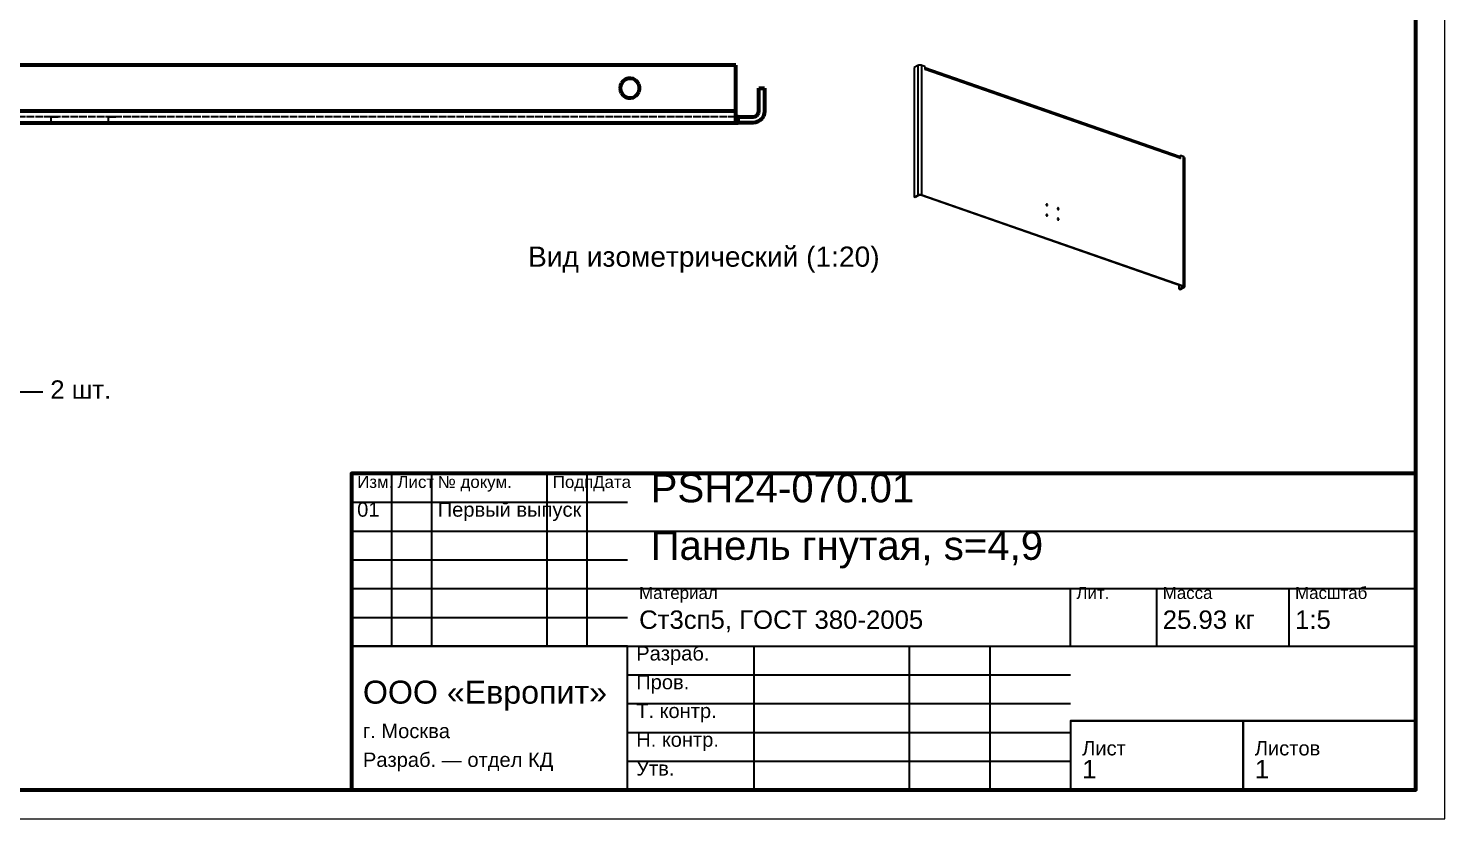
# Model space of a CAD drawing. Header units: millimetres. Extents: x 0 to 420, y 0 to 297.
# Drawn here: x 173.9 to 420, y 0 to 137.4 of the extents above; entities that cross this region are included whole.
import ezdxf
from ezdxf.enums import TextEntityAlignment as Align

# ---------------------------------------------------------------- set-up
doc = ezdxf.new("R2010")
doc.units = ezdxf.units.MM
doc.linetypes.add('DASHED', pattern=[1.524, 1.27, -0.254])
doc.styles.add('GOST', font='Arial')

msp = doc.modelspace()

# ---------------------------------------------------------------- linework, layer by layer
at = {"color": 1, "lineweight": 70}
for p, q in [((296.8, 131), (70, 131)), ((296.8, 123), (296.8, 131)), ((277.24, 128.24), (276.95, 127.88)), ((277.62, 128.51), (277.24, 128.24)), ((278.05, 128.66), (277.62, 128.51)), ((278.52, 128.7), (278.05, 128.66)), ((278.97, 128.6), (278.52, 128.7)), ((279.38, 128.39), (278.97, 128.6)), ((279.72, 128.07), (279.38, 128.39)), ((279.96, 127.68), (279.72, 128.07)), ((276.76, 127.46), (276.7, 127)), ((276.7, 127), (276.76, 126.54)), ((276.95, 127.88), (276.76, 127.46)), ((276.76, 126.54), (276.95, 126.12)), ((276.95, 126.12), (277.24, 125.76)), ((277.24, 125.76), (277.62, 125.49)), ((278.97, 125.4), (279.38, 125.61)), ((279.38, 125.61), (279.72, 125.93)), ((279.72, 125.93), (279.96, 126.32)), ((280.08, 127.23), (279.96, 127.68)), ((279.96, 126.32), (280.08, 126.77)), ((280.08, 126.77), (280.08, 127.23)), ((300.8, 123), (300.8, 127)), ((300.8, 127), (301.8, 127)), ((301.8, 127), (301.8, 123)), ((277.62, 125.49), (278.05, 125.34)), ((278.05, 125.34), (278.52, 125.3)), ((278.52, 125.3), (278.97, 125.4)), ((296.8, 123), (70, 123)), ((70, 121), (296.8, 121)), ((296.8, 122.78), (296.8, 123)), ((296.8, 122.55), (296.8, 122.78)), ((296.8, 122.34), (296.8, 122.55)), ((296.8, 122.13), (296.8, 122.34)), ((296.8, 121.94), (296.8, 122.13)), ((296.81, 122), (296.8, 122)), ((296.8, 121.75), (296.8, 121.94)), ((296.8, 121.59), (296.8, 121.75)), ((296.8, 121.44), (296.8, 121.59)), ((296.8, 121.31), (296.8, 121.44)), ((296.8, 121.2), (296.8, 121.31)), ((296.8, 121.11), (296.8, 121.2)), ((296.8, 121.05), (296.8, 121.11)), ((296.8, 121.01), (296.8, 121.05)), ((296.8, 121), (296.8, 121.01)), ((296.8, 121), (296.81, 121)), ((296.82, 122), (296.81, 122)), ((296.81, 121), (296.82, 121)), ((296.84, 122), (296.82, 122)), ((296.82, 121), (296.84, 121)), ((296.88, 122), (296.84, 122)), ((296.84, 121), (296.88, 121)), ((296.91, 122), (296.88, 122)), ((296.88, 121), (296.91, 121)), ((296.96, 122), (296.91, 122)), ((296.91, 121), (296.96, 121)), ((297, 122), (296.96, 122)), ((296.96, 121), (297, 121)), ((297.04, 122), (297, 122)), ((297, 121), (297.04, 121)), ((297.09, 122), (297.04, 122)), ((297.04, 121), (297.09, 121)), ((297.12, 122), (297.09, 122)), ((297.09, 121), (297.12, 121)), ((297.16, 122), (297.12, 122)), ((297.12, 121), (297.16, 121)), ((297.18, 122), (297.16, 122)), ((297.16, 121), (297.18, 121)), ((297.19, 122), (297.18, 122)), ((297.18, 121), (297.19, 121)), ((297.2, 122), (297.19, 122)), ((297.19, 121), (297.2, 121)), ((297.2, 122), (299.8, 122)), ((297.2, 121), (297.2, 122)), ((299.8, 121), (297.2, 121)), ((299.8, 122), (300.11, 122.05)), ((300.25, 121.05), (299.8, 121)), ((300.11, 122.05), (300.39, 122.19)), ((300.67, 121.2), (300.25, 121.05)), ((300.39, 122.19), (300.61, 122.41)), ((300.61, 122.41), (300.75, 122.69)), ((301.05, 121.44), (300.67, 121.2)), ((300.75, 122.69), (300.8, 123)), ((301.36, 121.75), (301.05, 121.44)), ((301.6, 122.13), (301.36, 121.75)), ((301.75, 122.55), (301.6, 122.13)), ((301.8, 123), (301.75, 122.55))]:
    msp.add_line(p, q, dxfattribs=at)
at = {"color": 5, "linetype": 'DASHED', "lineweight": 35}
for p, q in [((296.8, 131), (70, 131)), ((296.8, 131), (296.8, 123)), ((276.95, 127.88), (277.24, 128.24)), ((277.24, 128.24), (277.62, 128.51)), ((277.62, 128.51), (278.05, 128.66)), ((278.05, 128.66), (278.52, 128.7)), ((278.52, 128.7), (278.97, 128.6)), ((278.97, 128.6), (279.38, 128.39)), ((279.38, 128.39), (279.72, 128.07)), ((279.72, 128.07), (279.96, 127.68)), ((276.7, 127), (276.76, 127.46)), ((276.76, 126.54), (276.7, 127)), ((276.76, 127.46), (276.95, 127.88)), ((276.95, 126.12), (276.76, 126.54)), ((277.24, 125.76), (276.95, 126.12)), ((277.62, 125.49), (277.24, 125.76)), ((279.38, 125.61), (278.97, 125.4)), ((279.72, 125.93), (279.38, 125.61)), ((279.96, 126.32), (279.72, 125.93)), ((279.96, 127.68), (280.08, 127.23)), ((280.08, 126.77), (279.96, 126.32)), ((280.08, 127.23), (280.08, 126.77)), ((300.8, 123), (300.8, 127)), ((300.8, 127), (301.8, 127)), ((301.8, 123), (301.8, 127)), ((278.05, 125.34), (277.62, 125.49)), ((278.52, 125.3), (278.05, 125.34)), ((278.97, 125.4), (278.52, 125.3)), ((299.8, 122), (67, 122)), ((67, 121), (299.8, 121)), ((296.8, 122), (70, 122)), ((177.75, 122), (177.75, 121)), ((177.75, 122), (177.77, 122)), ((177.77, 122), (177.75, 122)), ((177.75, 122), (177.75, 121)), ((177.75, 122), (177.77, 122)), ((177.77, 122), (177.75, 122)), ((177.75, 121), (177.77, 121)), ((177.77, 121), (177.75, 121)), ((177.75, 121), (177.77, 121)), ((177.77, 121), (177.75, 121)), ((177.77, 122), (177.81, 122)), ((177.81, 122), (177.77, 122)), ((177.77, 122), (177.81, 122)), ((177.81, 122), (177.77, 122)), ((177.77, 121), (177.81, 121)), ((177.81, 121), (177.77, 121)), ((177.77, 121), (177.81, 121)), ((177.81, 121), (177.77, 121)), ((177.81, 122), (177.89, 122)), ((177.89, 122), (177.81, 122)), ((177.81, 122), (177.89, 122)), ((177.89, 122), (177.81, 122)), ((177.81, 121), (177.89, 121)), ((177.89, 121), (177.81, 121)), ((177.81, 121), (177.89, 121)), ((177.89, 121), (177.81, 121)), ((177.89, 122), (177.99, 122)), ((177.99, 122), (177.89, 122)), ((177.89, 122), (177.99, 122)), ((177.99, 122), (177.89, 122)), ((177.89, 121), (177.99, 121)), ((177.99, 121), (177.89, 121)), ((177.89, 121), (177.99, 121)), ((177.99, 121), (177.89, 121)), ((177.99, 122), (178.12, 122)), ((178.12, 122), (177.99, 122)), ((177.99, 122), (178.12, 122)), ((178.12, 122), (177.99, 122)), ((177.99, 121), (178.12, 121)), ((178.12, 121), (177.99, 121)), ((177.99, 121), (178.12, 121)), ((178.12, 121), (177.99, 121)), ((178.12, 122), (178.26, 122)), ((178.26, 122), (178.12, 122)), ((178.12, 122), (178.26, 122)), ((178.26, 122), (178.12, 122)), ((178.12, 121), (178.26, 121)), ((178.26, 121), (178.12, 121)), ((178.12, 121), (178.26, 121)), ((178.26, 121), (178.12, 121)), ((178.26, 122), (178.4, 122)), ((178.4, 122), (178.26, 122)), ((178.26, 122), (178.4, 122)), ((178.4, 122), (178.26, 122)), ((178.26, 121), (178.4, 121)), ((178.4, 121), (178.26, 121)), ((178.26, 121), (178.4, 121)), ((178.4, 121), (178.26, 121)), ((178.4, 122), (178.54, 122)), ((178.54, 122), (178.4, 122)), ((178.4, 122), (178.54, 122)), ((178.54, 122), (178.4, 122)), ((178.4, 121), (178.54, 121)), ((178.54, 121), (178.4, 121)), ((178.4, 121), (178.54, 121)), ((178.54, 121), (178.4, 121)), ((178.54, 122), (178.68, 122)), ((178.68, 122), (178.54, 122)), ((178.54, 122), (178.68, 122)), ((178.68, 122), (178.54, 122)), ((178.54, 121), (178.68, 121)), ((178.68, 121), (178.54, 121)), ((178.54, 121), (178.68, 121)), ((178.68, 121), (178.54, 121)), ((178.68, 122), (178.81, 122)), ((178.81, 122), (178.68, 122)), ((178.68, 122), (178.81, 122)), ((178.81, 122), (178.68, 122)), ((178.68, 121), (178.81, 121)), ((178.81, 121), (178.68, 121)), ((178.68, 121), (178.81, 121)), ((178.81, 121), (178.68, 121)), ((178.81, 122), (178.91, 122)), ((178.91, 122), (178.81, 122)), ((178.81, 122), (178.91, 122)), ((178.91, 122), (178.81, 122)), ((178.81, 121), (178.91, 121)), ((178.91, 121), (178.81, 121)), ((178.81, 121), (178.91, 121)), ((178.91, 121), (178.81, 121)), ((178.91, 122), (178.99, 122)), ((178.99, 122), (178.91, 122)), ((178.91, 122), (178.99, 122)), ((178.99, 122), (178.91, 122)), ((178.91, 121), (178.99, 121)), ((178.99, 121), (178.91, 121)), ((178.91, 121), (178.99, 121)), ((178.99, 121), (178.91, 121)), ((178.99, 122), (179.03, 122)), ((179.03, 122), (178.99, 122)), ((178.99, 122), (179.03, 122)), ((179.03, 122), (178.99, 122)), ((178.99, 121), (179.03, 121)), ((179.03, 121), (178.99, 121)), ((178.99, 121), (179.03, 121)), ((179.03, 121), (178.99, 121)), ((179.03, 122), (179.05, 122)), ((179.05, 122), (179.03, 122)), ((179.03, 122), (179.05, 122)), ((179.05, 122), (179.03, 122)), ((179.03, 121), (179.05, 121)), ((179.05, 121), (179.03, 121)), ((179.03, 121), (179.05, 121)), ((179.05, 121), (179.03, 121)), ((187.75, 122), (187.75, 121)), ((187.75, 122), (187.77, 122)), ((187.77, 122), (187.75, 122)), ((187.75, 122), (187.75, 121)), ((187.75, 122), (187.77, 122)), ((187.77, 122), (187.75, 122)), ((187.75, 121), (187.77, 121)), ((187.77, 121), (187.75, 121)), ((187.75, 121), (187.77, 121)), ((187.77, 121), (187.75, 121)), ((187.77, 122), (187.81, 122)), ((187.81, 122), (187.77, 122)), ((187.77, 122), (187.81, 122)), ((187.81, 122), (187.77, 122)), ((187.77, 121), (187.81, 121)), ((187.81, 121), (187.77, 121)), ((187.77, 121), (187.81, 121)), ((187.81, 121), (187.77, 121)), ((187.81, 122), (187.89, 122)), ((187.89, 122), (187.81, 122)), ((187.81, 122), (187.89, 122)), ((187.89, 122), (187.81, 122)), ((187.81, 121), (187.89, 121)), ((187.89, 121), (187.81, 121)), ((187.81, 121), (187.89, 121)), ((187.89, 121), (187.81, 121)), ((187.89, 122), (187.99, 122)), ((187.99, 122), (187.89, 122)), ((187.89, 122), (187.99, 122)), ((187.99, 122), (187.89, 122)), ((187.89, 121), (187.99, 121)), ((187.99, 121), (187.89, 121)), ((187.89, 121), (187.99, 121)), ((187.99, 121), (187.89, 121)), ((187.99, 122), (188.12, 122)), ((188.12, 122), (187.99, 122)), ((187.99, 122), (188.12, 122)), ((188.12, 122), (187.99, 122)), ((187.99, 121), (188.12, 121)), ((188.12, 121), (187.99, 121)), ((187.99, 121), (188.12, 121)), ((188.12, 121), (187.99, 121)), ((188.12, 122), (188.26, 122)), ((188.26, 122), (188.12, 122)), ((188.12, 122), (188.26, 122)), ((188.26, 122), (188.12, 122)), ((188.12, 121), (188.26, 121)), ((188.26, 121), (188.12, 121)), ((188.12, 121), (188.26, 121)), ((188.26, 121), (188.12, 121)), ((188.26, 122), (188.4, 122)), ((188.4, 122), (188.26, 122)), ((188.26, 122), (188.4, 122)), ((188.4, 122), (188.26, 122)), ((188.26, 121), (188.4, 121)), ((188.4, 121), (188.26, 121)), ((188.26, 121), (188.4, 121)), ((188.4, 121), (188.26, 121)), ((188.4, 122), (188.54, 122)), ((188.54, 122), (188.4, 122)), ((188.4, 122), (188.54, 122)), ((188.54, 122), (188.4, 122)), ((188.4, 121), (188.54, 121)), ((188.54, 121), (188.4, 121)), ((188.4, 121), (188.54, 121)), ((188.54, 121), (188.4, 121)), ((188.54, 122), (188.68, 122)), ((188.68, 122), (188.54, 122)), ((188.54, 122), (188.68, 122)), ((188.68, 122), (188.54, 122)), ((188.54, 121), (188.68, 121)), ((188.68, 121), (188.54, 121)), ((188.54, 121), (188.68, 121)), ((188.68, 121), (188.54, 121)), ((188.68, 122), (188.81, 122)), ((188.81, 122), (188.68, 122)), ((188.68, 122), (188.81, 122)), ((188.81, 122), (188.68, 122)), ((188.68, 121), (188.81, 121)), ((188.81, 121), (188.68, 121)), ((188.68, 121), (188.81, 121)), ((188.81, 121), (188.68, 121)), ((188.81, 122), (188.91, 122)), ((188.91, 122), (188.81, 122)), ((188.81, 122), (188.91, 122)), ((188.91, 122), (188.81, 122)), ((188.81, 121), (188.91, 121)), ((188.91, 121), (188.81, 121)), ((188.81, 121), (188.91, 121)), ((188.91, 121), (188.81, 121)), ((188.91, 122), (188.99, 122)), ((188.99, 122), (188.91, 122)), ((188.91, 122), (188.99, 122)), ((188.99, 122), (188.91, 122)), ((188.91, 121), (188.99, 121)), ((188.99, 121), (188.91, 121)), ((188.91, 121), (188.99, 121)), ((188.99, 121), (188.91, 121)), ((188.99, 122), (189.03, 122)), ((189.03, 122), (188.99, 122)), ((188.99, 122), (189.03, 122)), ((189.03, 122), (188.99, 122)), ((188.99, 121), (189.03, 121)), ((189.03, 121), (188.99, 121)), ((188.99, 121), (189.03, 121)), ((189.03, 121), (188.99, 121)), ((189.03, 122), (189.05, 122)), ((189.05, 122), (189.03, 122)), ((189.03, 122), (189.05, 122)), ((189.05, 122), (189.03, 122)), ((189.03, 121), (189.05, 121)), ((189.05, 121), (189.03, 121)), ((189.03, 121), (189.05, 121)), ((189.05, 121), (189.03, 121)), ((296.8, 123), (296.8, 122.89)), ((296.8, 122.89), (296.8, 122.78)), ((296.8, 122.78), (296.8, 122.67)), ((296.8, 122.67), (296.8, 122.57)), ((296.8, 122.57), (296.8, 122.47)), ((296.8, 122.47), (296.8, 122.38)), ((296.8, 122.38), (296.8, 122.29)), ((296.8, 122.29), (296.8, 122.22)), ((296.8, 122.22), (296.8, 122.15)), ((296.8, 122.15), (296.8, 122.1)), ((296.8, 122.1), (296.8, 122.06)), ((296.8, 122.06), (296.8, 122.03)), ((296.8, 122.03), (296.8, 122.01)), ((296.8, 122.01), (296.8, 122)), ((296.8, 122), (296.8, 121)), ((297.2, 122), (297.2, 121)), ((299.8, 122), (300.11, 122.05)), ((299.8, 121), (300.25, 121.05)), ((300.11, 122.05), (300.39, 122.19)), ((300.25, 121.05), (300.67, 121.2)), ((300.39, 122.19), (300.61, 122.41)), ((300.61, 122.41), (300.75, 122.69)), ((300.67, 121.2), (301.05, 121.44)), ((300.75, 122.69), (300.8, 123)), ((301.05, 121.44), (301.36, 121.75)), ((301.36, 121.75), (301.6, 122.13)), ((301.6, 122.13), (301.75, 122.55)), ((301.75, 122.55), (301.8, 123))]:
    msp.add_line(p, q, dxfattribs=at)
at = {"color": 1, "lineweight": 35}
for p, q in [((328.42, 130.92), (327.8, 130.58)), ((327.8, 130.58), (327.8, 108.08)), ((328.49, 130.95), (328.42, 130.92)), ((328.42, 130.92), (328.42, 108.42)), ((328.57, 130.97), (328.49, 130.95)), ((328.66, 130.99), (328.57, 130.97)), ((328.76, 131), (328.66, 130.99)), ((328.86, 131), (328.76, 131)), ((328.95, 130.99), (328.86, 131)), ((329.05, 130.98), (328.95, 130.99)), ((329.13, 130.95), (329.05, 130.98)), ((329.64, 130.78), (329.13, 130.95)), ((329.13, 108.45), (329.13, 130.95)), ((329.64, 130.78), (329.64, 130.33)), ((329.64, 130.58), (373.84, 115.17)), ((329.64, 130.55), (329.67, 130.51)), ((329.67, 130.51), (329.69, 130.45)), ((329.64, 130.33), (329.64, 130.3)), ((329.64, 130.3), (329.66, 130.28)), ((329.66, 130.27), (329.71, 130.3)), ((329.66, 130.28), (329.68, 130.27)), ((329.68, 130.27), (329.7, 130.27)), ((329.69, 130.45), (329.71, 130.38)), ((329.7, 130.27), (329.71, 130.28)), ((329.71, 130.38), (329.71, 130.3)), ((329.71, 130.28), (329.71, 130.3)), ((329.71, 130.3), (373.99, 114.86)), ((373.9, 115.13), (373.84, 115.17)), ((373.95, 115.06), (373.9, 115.13)), ((374.07, 115.29), (373.91, 115.2)), ((373.91, 115.2), (373.91, 115.12)), ((373.98, 114.97), (373.95, 115.06)), ((373.99, 114.86), (373.98, 114.97)), ((373.99, 114.86), (373.99, 114.84)), ((373.99, 114.84), (374.01, 114.82)), ((374.01, 114.82), (374.03, 114.8)), ((374.02, 114.81), (374.07, 114.84)), ((374.03, 114.8), (374.05, 114.81)), ((374.05, 114.81), (374.06, 114.82)), ((374.06, 114.82), (374.07, 114.84)), ((374.07, 114.84), (374.07, 115.29)), ((374.57, 115.11), (374.07, 115.29)), ((374.65, 115.08), (374.57, 115.11)), ((374.57, 115.11), (374.57, 92.61)), ((374.71, 115.03), (374.65, 115.08)), ((374.75, 114.99), (374.71, 115.03)), ((374.76, 114.94), (374.75, 114.99)), ((374.76, 114.94), (374.76, 92.44)), ((327.8, 108.08), (328.42, 108.42)), ((328.62, 108.35), (328, 108.01)), ((328.42, 108.42), (328.49, 108.45)), ((328.49, 108.45), (328.57, 108.47)), ((328.57, 108.47), (328.66, 108.49)), ((328.69, 108.38), (328.62, 108.35)), ((328.66, 108.49), (328.76, 108.5)), ((328.79, 108.39), (328.69, 108.38)), ((328.76, 108.5), (328.86, 108.5)), ((328.88, 108.39), (328.79, 108.39)), ((328.86, 108.5), (328.95, 108.49)), ((328.97, 108.37), (328.88, 108.39)), ((328.95, 108.49), (329.05, 108.47)), ((374.42, 92.52), (328.97, 108.37)), ((329.05, 108.47), (329.13, 108.45)), ((329.13, 108.45), (374.57, 92.61)), ((328, 108.01), (327.8, 108.08)), ((350.76, 106.82), (350.75, 106.76)), ((350.75, 106.77), (350.79, 106.73)), ((350.75, 106.76), (350.75, 106.72)), ((350.75, 106.72), (350.77, 106.68)), ((350.8, 106.86), (350.76, 106.82)), ((350.77, 106.68), (350.79, 106.64)), ((350.79, 106.73), (350.82, 106.69)), ((350.79, 106.64), (350.82, 106.61)), ((350.84, 106.87), (350.8, 106.86)), ((350.82, 106.69), (350.84, 106.64)), ((350.82, 106.61), (350.85, 106.58)), ((350.89, 106.86), (350.84, 106.87)), ((350.84, 106.64), (350.85, 106.59)), ((350.85, 106.58), (350.89, 106.57)), ((350.94, 106.83), (350.89, 106.86)), ((350.89, 106.57), (350.92, 106.57)), ((350.92, 106.57), (350.95, 106.58)), ((350.97, 106.78), (350.94, 106.83)), ((350.95, 106.58), (350.98, 106.61)), ((351, 106.72), (350.97, 106.78)), ((350.98, 106.61), (351, 106.66)), ((351, 106.66), (351, 106.72)), ((352.71, 106.14), (352.7, 106.08)), ((352.7, 106.09), (352.74, 106.05)), ((352.7, 106.08), (352.7, 106.04)), ((352.7, 106.04), (352.72, 106)), ((352.75, 106.18), (352.71, 106.14)), ((352.72, 106), (352.74, 105.96)), ((352.74, 106.05), (352.77, 106.01)), ((352.74, 105.96), (352.77, 105.93)), ((352.79, 106.19), (352.75, 106.18)), ((352.77, 106.01), (352.79, 105.96)), ((352.77, 105.93), (352.8, 105.9)), ((352.84, 106.18), (352.79, 106.19)), ((352.79, 105.96), (352.8, 105.91)), ((352.8, 105.9), (352.84, 105.89)), ((352.89, 106.15), (352.84, 106.18)), ((352.84, 105.89), (352.87, 105.89)), ((352.87, 105.89), (352.9, 105.9)), ((352.93, 106.09), (352.89, 106.15)), ((352.9, 105.9), (352.94, 105.93)), ((352.95, 106.04), (352.93, 106.09)), ((352.94, 105.93), (352.95, 105.98)), ((352.95, 105.98), (352.95, 106.04)), ((350.76, 105.02), (350.75, 104.96)), ((350.75, 104.97), (350.79, 104.93)), ((350.75, 104.96), (350.75, 104.92)), ((350.75, 104.92), (350.77, 104.88)), ((350.8, 105.06), (350.76, 105.02)), ((350.77, 104.88), (350.79, 104.84)), ((350.79, 104.93), (350.82, 104.89)), ((350.79, 104.84), (350.82, 104.81)), ((350.84, 105.07), (350.8, 105.06)), ((350.82, 104.89), (350.84, 104.84)), ((350.82, 104.81), (350.85, 104.78)), ((350.89, 105.06), (350.84, 105.07)), ((350.84, 104.84), (350.85, 104.79)), ((350.85, 104.78), (350.89, 104.77)), ((350.94, 105.03), (350.89, 105.06)), ((350.89, 104.77), (350.92, 104.77)), ((350.92, 104.77), (350.95, 104.78)), ((350.97, 104.98), (350.94, 105.03)), ((350.95, 104.78), (350.98, 104.81)), ((351, 104.92), (350.97, 104.98)), ((350.98, 104.81), (351, 104.86)), ((351, 104.86), (351, 104.92)), ((352.71, 104.34), (352.7, 104.28)), ((352.7, 104.29), (352.74, 104.25)), ((352.7, 104.28), (352.7, 104.24)), ((352.7, 104.24), (352.72, 104.2)), ((352.75, 104.38), (352.71, 104.34)), ((352.72, 104.2), (352.74, 104.16)), ((352.74, 104.25), (352.77, 104.21)), ((352.74, 104.16), (352.77, 104.13)), ((352.79, 104.39), (352.75, 104.38)), ((352.77, 104.21), (352.79, 104.16)), ((352.77, 104.13), (352.8, 104.1)), ((352.84, 104.38), (352.79, 104.39)), ((352.79, 104.16), (352.8, 104.11)), ((352.8, 104.1), (352.84, 104.09)), ((352.89, 104.35), (352.84, 104.38)), ((352.84, 104.09), (352.87, 104.09)), ((352.87, 104.09), (352.9, 104.1)), ((352.93, 104.29), (352.89, 104.35)), ((352.9, 104.1), (352.94, 104.13)), ((352.95, 104.24), (352.93, 104.29)), ((352.94, 104.13), (352.95, 104.18)), ((352.95, 104.18), (352.95, 104.24)), ((373.83, 92.03), (373.83, 92.73)), ((374.46, 92.37), (373.83, 92.03)), ((373.83, 92.03), (374.03, 91.96)), ((374.65, 92.3), (374.03, 91.96)), ((374.42, 92.52), (374.49, 92.49)), ((374.46, 92.51), (374.46, 92.37)), ((374.5, 92.4), (374.46, 92.37)), ((374.49, 92.49), (374.51, 92.46)), ((374.51, 92.44), (374.5, 92.4)), ((374.51, 92.46), (374.51, 92.44)), ((374.57, 92.61), (374.65, 92.57)), ((374.65, 92.57), (374.71, 92.53)), ((374.7, 92.33), (374.65, 92.3)), ((374.73, 92.37), (374.7, 92.33)), ((374.71, 92.53), (374.75, 92.49)), ((374.75, 92.4), (374.73, 92.37)), ((374.75, 92.49), (374.76, 92.44)), ((374.76, 92.44), (374.75, 92.4))]:
    msp.add_line(p, q, dxfattribs=at)
at = {"color": 7, "lineweight": 35}
for p, q in [((237, 30), (237, 60)), ((244, 30), (244, 60)), ((264, 30), (264, 60)), ((271, 30), (271, 60)), ((230, 55), (278, 55)), ((230, 50), (278, 50)), ((278, 50), (415, 50)), ((230, 45), (278, 45)), ((230, 40), (278, 40)), ((278, 40), (415, 40)), ((355, 30), (355, 40)), ((370, 30), (370, 40)), ((393, 30), (393, 40)), ((230, 35), (278, 35)), ((230, 30), (278, 30)), ((278, 30), (415, 30)), ((300, 5), (300, 30)), ((327, 5), (327, 30)), ((341, 5), (341, 30)), ((278, 25), (355, 25)), ((278, 20), (355, 20)), ((278, 15), (355, 15)), ((355, 17), (415, 17)), ((278, 10), (355, 10))]:
    msp.add_line(p, q, dxfattribs=at)
at = {"color": 7, "lineweight": 25}
msp.add_lwpolyline([(0, 0), (420, 0), (420, 297), (0, 297)], close=True, dxfattribs=at)
at = {"color": 7, "lineweight": 70}
for points in [[(20, 5), (415, 5), (415, 292), (20, 292)], [(230, 5), (415, 5), (415, 60), (230, 60)]]:
    msp.add_lwpolyline(points, close=True, dxfattribs=at)
at = {"color": 7, "lineweight": 35}
for points in [[(230, 5), (278, 5), (278, 30), (230, 30)], [(355, 5), (385, 5), (385, 17), (355, 17)], [(385, 5), (415, 5), (415, 17), (385, 17)]]:
    msp.add_lwpolyline(points, close=True, dxfattribs=at)

# ---------------------------------------------------------------- texts
at = {"color": 3, "style": 'GOST'}
msp.add_text('Вид изометрический (1:20)', height=3.5, dxfattribs=at).set_placement((321.8, 95.96), align=Align.RIGHT)
at = {"color": 6, "style": 'GOST'}
msp.add_text('Отверстия: Ø20 — 3 шт.; Ø17 — 2 шт.; Ø10 — 3 шт.; Ø6.5 — 4 шт.; Ø2 — 2 шт.', height=3.2, dxfattribs=at).set_placement((25, 73))
at = {"color": 3, "style": 'GOST'}
for s, height, p in [('Изм.', 2.1, (231, 57.5)), ('Лист', 2.1, (238, 57.5)), ('№ докум.', 2.1, (245, 57.5)), ('Подп.', 2.1, (265, 57.5)), ('Дата', 2.1, (272, 57.5)), ('PSH24-070.01', 5, (282, 55)), ('01', 2.5, (231, 52.5)), ('Первый выпуск', 2.5, (245, 52.5)), ('Панель гнутая, s=4,9', 5, (282, 45)), ('Материал', 2.1, (280, 38.2)), ('Лит.', 2.1, (356, 38.2)), ('Масса', 2.1, (371, 38.2)), ('Масштаб', 2.1, (394, 38.2)), ('Ст3сп5, ГОСТ 380-2005', 3.2, (280, 33)), ('25.93 кг', 3.2, (371, 33)), ('1:5', 3.2, (394, 33)), ('Разраб.', 2.5, (279.5, 27.5)), ('Пров.', 2.5, (279.5, 22.5)), ('ООО «Европит»', 4, (232, 20)), ('Т. контр.', 2.5, (279.5, 17.5)), ('г. Москва', 2.5, (232, 14)), ('Н. контр.', 2.5, (279.5, 12.5)), ('Лист', 2.5, (357, 11)), ('Листов', 2.5, (387, 11)), ('Разраб. — отдел КД', 2.5, (232, 9)), ('Утв.', 2.5, (279.5, 7.5)), ('1', 3.2, (357, 7)), ('1', 3.2, (387, 7))]:
    msp.add_text(s, height=height, dxfattribs=at).set_placement(p)

doc.saveas('drawing.dxf')
